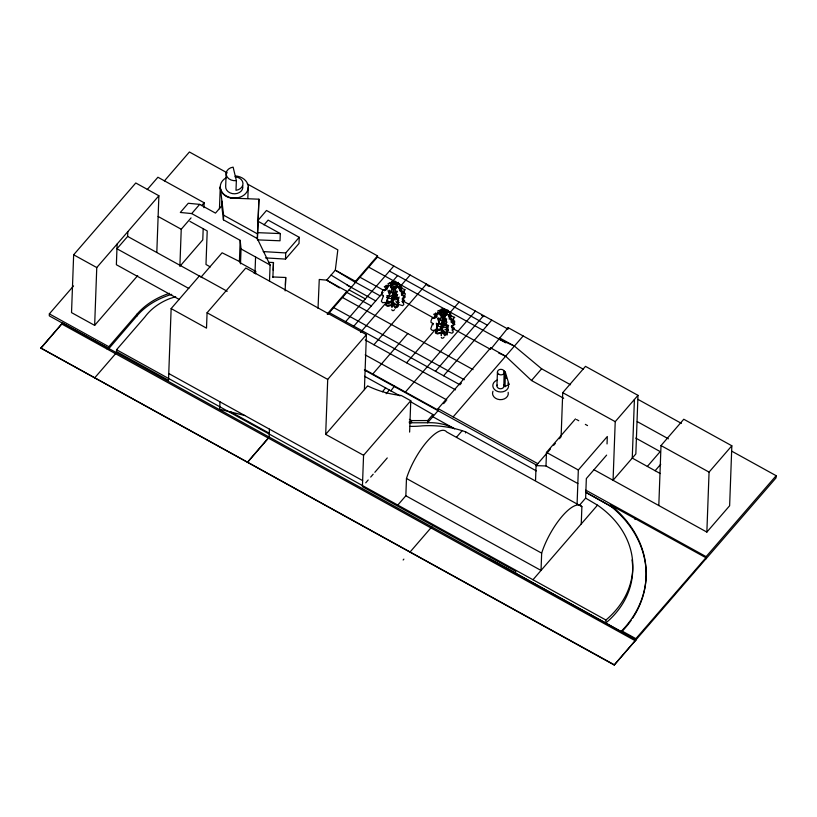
<?xml version="1.0" encoding="UTF-8"?>
<svg xmlns="http://www.w3.org/2000/svg" width="817" height="817" viewBox="0 0 817 817"><rect width="100%" height="100%" fill="white"/><g stroke="black" fill="none" stroke-linecap="round" stroke-linejoin="round"><path stroke-width="1.23" d="M505.069 386.655L505.294 372.092L504.109 370.938L503.885 385.501L505.069 386.655L508.991 384.256L505.294 372.092M614.221 665.007L705.868 558.889L705.908 557.735L635.881 638.68L635.953 639.895L614.221 665.007L40.86 348.073L62.592 322.96L635.963 639.691M73.54 285.93L49.357 313.871L49.286 315.862L108.753 348.706L137.031 315.781A74.367 58.998 2.1 0 1 171.733 294.345M62.592 322.96L40.85 348.318M156.813 252.341L158.886 195.753L135.775 182.988L73.653 254.792L71.528 312.615L94.649 325.38L137.716 275.595M94.649 325.38L96.763 267.557L158.886 195.753M108.753 348.706L108.824 346.714L137.103 314.034A74.367 58.998 2.1 0 1 169.538 293.303M117.127 244.017L116.371 264.728L179.372 299.533M175.686 296.694L169.691 298.634A60.887 48.305 2.1 0 0 144.834 317.057L116.555 349.737L116.453 352.709L94.721 377.822M188.798 288.462L116.954 248.776L127.646 236.419L127.83 231.65M137.021 316.026L137.103 314.034M227.208 291.271L199.409 275.911L171.141 308.591L168.506 380.303L116.494 351.576M191.055 217.894L181.241 229.24L179.883 266.342L202.779 239.871L203.188 228.74M203.954 207.712L204.138 202.769L157.916 177.238L147.274 189.524M364.402 389.627L366.414 334.653L245.784 268.027L207.079 312.778L206.507 328.138L171.141 308.591M219.467 208.733L220.273 186.807M269.508 281.109L270.1 265.004L257.273 238.544L223.439 219.855L221.764 205.864L221.938 201.196M223.439 219.855L223.613 215.188L220.253 187.205A13.991 11.101 2.1 0 0 230.66 198.051L258.928 199.195L257.437 239.881L280.037 240.79L280.302 233.58L257.416 220.937M226.156 173.255L225.676 186.358A8.609 6.832 2.1 0 0 234.755 193.792A8.609 6.832 2.1 0 0 242.71 185.796M219.998 401.831L219.722 409.256L244.712 415.485M230.66 198.051L230.67 197.653A13.991 11.101 2.1 0 1 220.488 188.737A13.991 11.101 2.1 0 1 226.207 177.779M236.358 180.598A8.609 6.832 2.1 0 1 226.289 175.042A8.609 6.832 2.1 0 1 233.121 167.138L236.358 180.598L236.001 190.31A8.609 6.832 2.1 0 0 242.966 183.304A8.609 6.832 2.1 0 0 235.01 176.778M236.327 198.276L237.91 197.734A13.991 11.101 2.1 0 0 248.184 186.153A13.991 11.101 2.1 0 0 235.439 175.921M239.412 261.44L240.178 240.351L191.709 213.574L180.312 212.471L188.267 203.27L199.665 204.383L215.484 213.114L221.764 205.864M240.504 263.84L241.046 248.96L240.178 240.351M247.827 198.419L248.245 187.124M255.027 272.02L255.578 256.977M255.568 273.869L255.66 271.326L239.932 262.635L240.474 262.002L222.101 252.79L201.217 276.912M257.273 238.544L258.928 199.195M273.195 270.213L273.47 262.523L268.619 262.318M269.426 429.139L269.14 437.044L247.398 462.402L268.405 438.126M265.484 257.896L285.501 259.091L285.725 252.933L299.236 237.308L268.119 220.12L264.003 224.889M285.419 285.174L285.705 277.484L272.858 276.963M299.236 237.308L299.012 243.476L285.501 259.091M515.609 573.217L515.68 571.308L362.411 486.656L363.565 455.294L325.687 434.378L327.709 379.405L366.414 334.653M318.027 308.326L319.263 279.465L326.688 280.149L346.888 291.301L346.847 292.425L371.327 305.946M247.296 183.958L377.525 255.884L355.507 281.334L355.466 282.457L335.307 270.182L337.829 249.869L266.495 210.469L257.631 220.835M327.883 314.341L377.485 257.008L377.525 255.884M390.914 301.126L389.392 301.892C389.086 300.983 387.809 302.862 387.963 300.687L387.176 301.065L387.544 299.308M391.874 283.948L391.894 283.244L392.415 284.193M393.345 294.866L393.569 288.728M394.111 297.694L394.202 295.213M394.55 297.174L395.019 287.441M394.519 386.043L390.771 390.965M399.166 285.051L399.186 284.336L398.4 284.725M399.227 288.605L400.269 291.128L402.046 292.792L401.351 293.844C402.71 296.346 408.48 296.673 402.924 298.031L402.515 299.42L403.802 304.547L402.587 305.64L399.176 304.608M403.23 297.112L403.843 295.386L405.15 295.162L405.212 293.487L402.066 292.568L402.556 291.506C401.954 290.066 400.207 289.8 399.319 288.687L398.9 287.502L393.416 282.835L392.517 282.886L392.742 283.642L390.485 282.825L388.055 283.601L388.443 285.501L386.38 286.838L387.105 288.871M397.797 505.069L405.845 495.776L406.478 478.486A39.645 12.97 -61.1 0 1 427.097 441.446A39.645 12.97 -61.1 0 1 446.705 431.979L581.888 506.652L581.255 523.942M409.623 432.091L410.767 400.728L401.27 395.489L397.562 395.04A84.519 67.055 2.1 0 1 368.263 386.186L367.65 385.869L325.687 434.378M411.145 402.025L432.898 414.525L432.816 416.731L454.579 428.762A41.892 33.231 2.1 0 0 427.597 422.767L411.492 422.787A76.798 60.928 2.1 0 1 409.154 422.706M409.399 419.376L411.574 420.581L411.492 422.787L409.317 421.582M432.898 414.525L427.679 420.561L427.597 422.767L438.035 410.706L438.106 408.612L490.629 347.909L505.652 356.202L531.489 380.508L563.669 398.277M440.353 328.71L438.831 329.476C438.525 328.567 437.248 330.436 437.401 328.26C434.848 328.557 438.862 325.023 438.77 323.593C438.178 322.337 441.047 319.876 440.843 317.711L443.049 315.076L442.916 318.763M441.977 317.946C444.479 311.114 437.289 314.096 441.772 316.7M443.692 321.571L443.999 312.972M443.988 324.757L444.305 316.159M444.693 309.919L444.662 308.734L443.856 310.746L443.774 310.154L442.538 317.394L441.211 335.491L442.446 331.191M446.215 313.146L446.317 311.206L445.367 311.941M448.604 312.625L448.625 311.91L448.114 312.288M453.231 322.327L452.894 323.614M465.527 432.908L465.567 431.805L462.167 430.671A89.135 70.711 2.1 0 0 422.481 425.841A84.519 67.055 2.1 0 1 409.981 426.382M490.629 347.909L490.578 349.37L453.568 328.945L452.158 329.271M488.852 558.44L635.953 639.895M488.923 556.53L488.964 555.427M496.94 385.736L497.451 371.858M491.374 348.461L508.133 327.668L583.338 369.213M508.133 327.668L508.082 329.139L377.485 257.008M535.543 480.314L536.085 465.649L550.454 449.033M581.888 506.652A39.645 12.97 -61.1 0 0 562.28 516.109A39.645 12.97 -61.1 0 0 541.661 553.15L541.028 570.44L405.845 495.776M577.844 483.552L545.981 465.956L546.481 452.404L575.454 418.907M561.136 435.992L562.729 392.671L585.493 366.353L637.985 395.346L635.84 453.956L613.067 480.273L615.221 421.664L637.985 395.346M577.068 504.467L578.334 470L607.307 436.513L607.041 443.948M579.304 505.427L585.626 498.115L586.34 478.558L606.633 455.12M585.626 498.115L597.503 505.161A100.134 79.443 2.1 0 1 605.918 620.032L605.816 622.993A100.134 79.443 2.1 0 0 632.021 559.88M610.319 506.111L610.36 504.957L706.082 557.827M610.36 504.957A120.395 95.518 2.1 0 1 621.717 630.857L621.686 631.755A120.395 95.518 2.1 0 0 631.133 620.358M634.411 399.482L632.256 458.092L660.248 473.554M635.013 519.5L635.044 518.601M658.808 505.539L661.004 445.571L683.778 419.244L731.838 445.786L729.632 505.754L706.858 532.081L594.082 469.785M706.858 532.081L709.064 472.114L731.838 445.786M705.878 558.644L706.123 556.643L776.15 475.698L731.572 451.076M776.15 475.698L776.068 477.843L706.041 558.777M272.878 277.433L273.47 262.523M285.133 290.893L285.705 277.484M400.228 287.758L400.289 286.358M444.264 310.889L444.979 309.612L445.786 309.623L446.021 314.116M386.594 305.19L387.003 306.201L388.075 306.375L392.007 305.098M438.28 312.625L438.137 314.259M395.132 283.601L395.224 281.15L394.417 283.162L393.375 280.885L391.976 285.593M397.818 302.637C397.675 307.376 393.947 303.209 393.038 302.065M390.475 285.562L390.097 282.59L392.191 285.031M394.591 297.929L393.1 297.827C389.454 301.534 401.668 299.236 398.247 297.888M444.029 325.503L444.213 324.012M392.548 282.702L392.017 281.303L390.567 282.968M441.987 310.286L441.456 308.887L440.016 310.552M383.428 290.413L384.266 290.535M393.835 296.357L393.212 301.075L387.125 303.393L386.512 302.453L387.789 297.694M443.274 323.93L442.661 328.648L436.564 330.977L435.951 330.037L437.228 325.278M436.605 331.447L436.002 333.336L437.514 333.959L443.028 332.335L443.12 331.14M392.017 297.562L391.455 300.901L394.928 304.047C396.694 307.468 399.247 301.922 398.43 301.167M441.456 325.135L440.894 328.475L444.366 331.631C446.153 335.144 448.727 329.476 447.869 328.74M389.29 292.915L389.454 292.159M392.997 303.607C389.923 318.987 393.14 282.621 394.836 282.968L395.489 284.071M444.693 311.144L442.814 308.458L441.486 312.533M396.735 286.992L395.244 289.085L393.804 289.381C391.282 286.655 398.185 285.501 396.602 287.993M444.724 316.73L443.243 316.965C441.16 314.953 446.123 312.676 446.439 315.229M397.583 284.316L398.145 283.775M447.716 311.318L446.654 312.38M447.798 311.297L446.542 313.84M395.234 288.003L397.777 300.656L397.511 302.29L398.175 299.4M444.673 315.587L447.216 328.24L446.95 329.874L447.93 326.443M394.999 294.774L394.366 296.785L395.561 298.368M452.312 328.168L451.464 326.014M397.705 284.306C397.225 285.215 396.98 282.999 395.928 284.357M447.144 311.89L446.511 312.349M443.345 321.684L443.907 319.947M445.704 311.828L447.716 309.919L448.053 311.859M392.609 304.649C396.705 309.49 400.126 306.559 397.552 302.954M442.058 332.233L447.205 335.001L447.573 330.609M452.25 330.701L452.25 330.15M396.96 306.896L395.336 308.213L391.741 302.157M398.277 283.744L397.103 286.267M396.776 285.562L397.532 284.367M394.223 283.703L396.347 282.039L396.5 286.287L395.785 286.185M382.336 292.762L382.376 291.72M383.459 295.928L383.469 296.479M439.893 313.33L439.536 310.174L441.588 312.513M451.433 326.831L453.864 327.76L454.344 328.342L453.506 328.965M449.85 314.994L450.034 312.625M392.466 304.761L392.466 304.19M446.184 314.565L444.683 316.669M398.543 302.596L398.196 304.138M447.982 330.17L447.287 332.111M396.643 296.05L397.665 294.488M436.809 330.068L435.675 331.539C433.347 334.143 441.282 332.703 441.905 331.773M386.86 289.055L382.836 290.147L381.61 293.18L381.549 294.855L382.764 294.937L383.214 296.602L381.314 301.259L382.642 302.729L385.144 302.423C388.453 303.577 386.175 298.134 389.219 296.765C388.535 294.968 391.394 292.7 391.404 290.127L393.61 287.502M401.474 295.325L401.913 294.62C404.395 293.63 405.212 291.567 402.332 291.975L401.545 292.149M400.126 290.842L402.076 287.635L399.472 289.106M393.825 296.755L395.132 294.774M447.103 322.072L443.396 326.126M403.69 292.139L404.333 291.209L403.874 290.607L405.365 289.739L401.882 288.483L400.636 287.278L401.218 286.318C400.769 284.878 400.984 285.153 399.574 284.336L395.796 284.091L396.122 283.407L395.091 283.08L393.334 283.57L392.456 284.684L387.912 286.236L386.472 289.116L385.226 289.371L385.787 290.392M453.129 319.713L453.772 318.793L453.312 318.181L454.803 317.313L451.321 316.056L450.085 314.862L450.657 313.891C450.218 312.451 450.422 312.737 449.013 311.92L445.245 311.665L445.561 310.991L444.53 310.664L442.773 311.154L441.895 312.257L437.35 313.82L435.91 316.7L434.664 316.955L435.226 317.976M398.614 284.275L398.277 282.345L396.419 283.795M444.877 329.343C445.592 328.495 446.531 332.121 446.746 329.343L446.95 329.874M399.166 297.061L398.206 297.98L395.642 297.97M106.598 348.757L107.558 347.603M403.149 560.013L403.874 559.114M395.949 297.082L393.947 298.542M449.064 319.008L451.515 315.219L448.972 316.761M447.236 330.793C446.419 334.327 444.009 331.314 442.477 329.649M396.745 292.956L397.174 291.23L390.597 296.51M446.235 320.754L446.613 318.804L440.036 324.094M164.401 180.894L189.411 151.993L227.259 172.898M191.709 213.574L199.665 204.383M201.687 205.598L204.138 202.769M254.056 273.184L255.66 271.326M327.188 314.065L346.888 291.301M345.662 321.673L393.804 266.025M353.822 326.177L382.999 292.455M384.46 290.77L386.053 288.932M390.832 283.407L397.593 275.595M360.532 332.376L386.788 302.024M399.789 287.002L410.134 275.043M373.931 344.764L426.454 284.061M372.756 374.023L407.765 333.55M406.59 362.799L434.93 330.037M450.351 312.206L459.103 302.096M382.356 391.752L385.644 387.942M386.165 393.712L389.382 390.005M405.406 392.048L475.433 311.114M435.451 371.265L483.593 315.617M363.565 455.294L410.767 400.728M443.611 375.769L491.752 320.121M365.73 482.827L368.212 479.957M370.693 477.077L373.185 474.207M374.84 472.297L387.258 457.939M443.621 403.649L446.011 400.892M461.401 383.102L459.94 384.787L329.333 312.656M453.129 416.905L523.156 335.971M456.529 437.177L462.167 430.671M531.489 380.508L541.62 368.794L570.542 384.766M409.93 552.169L431.887 526.74M553.701 445.285L555.325 443.406M559.379 438.719L561.003 436.85M532.98 579.743L597.503 505.161M647.35 466.436L660.197 451.597L635.779 438.106M655.122 470.725L660.749 464.23M393.631 289.586C395.796 286.563 387.462 284.816 392.334 289.126M446.593 333.969L444.775 335.797L441.18 329.741M387.758 302.065L385.512 304.69L385.767 305.303L391.619 304.812M452.373 325.615L451.331 326.177M400.003 285.654L400.892 284.939L399.962 287.829M445.081 325.554L448.033 325.176M387.758 302.351L387.564 303.464M386.615 302.852C387.197 303.791 392.078 302.821 392.303 301.524M436.911 326.953L436.421 330.946L442.007 329.455M393.978 295.509L395.734 293.977M449.728 313.932L449.83 312.758M399.86 285.153L400.596 285.633M445.173 321.561L445.919 321.02M398.083 304.373L397.511 305.017M394.58 309.694L393.508 310.603L392.262 310.572L391.823 309.653M444.029 337.278L442.947 338.187L441.701 338.156L441.262 337.227M399.002 302.607L397.44 302.893M441.149 326.606L445.612 327.515L448.656 325.575M452.71 323.757L454.589 322.735L454.65 321.071L451.505 320.152L451.995 319.09C451.392 317.65 449.646 317.374 448.758 316.261L448.339 315.086L442.855 310.419L441.956 310.46L442.181 311.226L438.045 310.511L437.892 313.074L435.859 314.167L436.707 317.006M452.955 325.523L454.967 324.247L452.822 323.512M451.352 322.204C453.782 321.316 454.712 319.079 451.77 319.549L450.443 319.58M387.718 298.011L388.32 298.144M393.835 295.836L394.478 295.621M442.15 323.777L443.274 323.42M402.546 298.491L404.037 298.134L404.098 296.469L403.384 295.938M402.424 300.687L403.026 300.115L402.25 298.562M402.332 299.706L402.863 299.614C405.579 300.176 405.089 301.902 402.117 301.677M448.615 332.192L452.026 333.224L453.241 332.131L451.985 326.065L453.476 325.717L453.537 324.053L451.066 321.98L451.484 320.366L449.707 318.712L448.431 314.821L446.981 314.443M444.07 325.176L442.926 325.35L442.783 326.841C440.169 328.332 431.784 322.715 439.577 323.746M388.289 295.652L386.523 297.541L393.345 299.267M433.429 323.491L432.734 323.889L433.133 324.757M411.574 420.581L427.679 420.561M388.575 297.97L387.973 297.817M536.085 465.649L545.981 465.956M230.67 197.653L236.338 197.877M257.702 232.661L280.302 233.58M263.207 251.585L285.725 252.933M434.685 318.201L432.836 318.191M436.993 316.7L432.275 317.731L431.049 320.764L430.988 322.429L432.693 323.246L430.753 328.842L432.081 330.303L436.115 330.364M392.191 304.986L393.59 304.751L393.682 303.556M398.767 300.319L397.491 300.248M448.206 327.893L446.45 327.821M441.17 311.512L441.333 310.817L441.854 311.777M397.542 286.859L398.992 287.247L399.329 288.278M445.98 325.166L447.685 325.472M398.083 302.035L398.788 302.229M447.522 329.608L448.227 329.802M445.091 324.4L442.508 321.459M386.85 295.591L387.524 296.305M436.288 323.175L437.381 324.175M499.33 339.249L514.404 346.081L541.62 368.794M498.697 353.046L505.652 356.202M637.954 399.37L681.419 423.38M426.974 285.225L429.201 286.45M481.632 315.413L483.868 316.649M389.433 271.081L487.381 325.186M499.381 337.789L514.404 346.081M368.722 267.128L505.764 342.813M637.27 421.623L668.418 438.831M359.97 277.239L383.439 290.209M403.506 301.289L433.98 318.119M661.004 445.571L709.064 472.114M562.729 392.671L615.221 421.664M355.507 281.334L335.307 270.182L326.688 280.149L339.423 287.901M355.599 282.304L380.089 295.825M223.613 215.188L257.447 233.876M346.97 285.01L375.708 300.891M349.033 289.892L365.352 298.91M576.547 419.519L578.753 420.735M585.34 424.37L587.535 425.586M342.466 297.48L473.063 369.611M241.046 248.96L270.1 265.004M189.912 221.376L207.212 230.935L205.986 264.504L210.337 266.904M333.714 307.601L464.311 379.731M158.12 216.474L181.241 229.24M365.23 339.954L455.559 389.852M546.481 452.404L578.334 470M365.179 354.884L446.807 399.962M127.646 236.419L202.34 277.668M438.106 408.612L537.831 463.688M585.758 490.159L706.123 556.643M365.138 369.805L438.055 410.083M364.362 370.009L536.8 465.261M615.691 508.879L585.636 492.232L613.536 507.888M465.567 431.805L536.32 470.878M364.535 376.28L400.054 395.898M207.079 312.778L327.709 379.405M73.653 254.792L96.763 267.557M406.478 478.486L541.661 553.15M168.751 373.532L362.636 480.61M231.007 412.064L269.283 433.214M116.555 349.737L605.918 620.032M49.357 313.871L108.824 346.714M621.717 630.857L635.881 638.68M61.847 324.043L635.228 640.732M40.86 348.073L614.231 664.762M331.069 275.084L351.218 287.359M393.671 288.432L394.846 289.208M395.898 296.673L389.219 290.26L389.648 292.731M440.353 324.431L442.222 326.003M391.843 297.633L393.723 299.206M442.324 321.316L438.658 317.833L438.79 319.825M507.806 383.102L508.991 384.256M439.903 313.473L440.292 314.831M390.873 287.298L392.323 288.952M402.955 302.739L402.178 301.299M441.874 314.055L443.886 316.424L443.069 317.159L440.179 314.688M443.805 324.369L444.999 325.952M437.575 314.923L436.268 313.565C434.858 311.338 436.38 315.209 435.155 313.697L433.735 314.239L434.93 315.495L434.991 317.067M439.24 322.991L437.432 318.242M388.136 287.339L386.829 285.981C385.42 283.754 386.941 287.635 385.716 286.124L384.296 286.655L385.491 287.921L385.553 289.484M397.511 302.29L397.297 301.759L397.072 303.148L395.918 301.555M387.993 290.668L390.056 296.387M390.465 285.899L390.73 287.135M504.477 372.154L506.326 378.23M436.809 330.303L437.003 331.038M443.948 313.279L444.091 314.279M610.319 505.866A120.395 95.518 2.1 0 1 632.501 618.357M508.174 392.323A7.904 6.27 2.1 0 1 499.841 399.646A7.904 6.27 2.1 0 1 492.957 391.241M508.46 384.664A7.904 6.27 2.1 0 1 502.853 391.792A7.904 6.27 2.1 0 1 493.315 387.861A7.904 6.27 2.1 0 1 497.257 380.048M503.599 384.807A3.513 2.788 2.1 0 1 500.647 388.769A3.513 2.788 2.1 0 1 497.134 385.021M498.983 374.38A3.513 2.788 2.1 0 0 504.446 372.358A3.513 2.788 2.1 0 0 499.422 369.58A3.513 2.788 2.1 0 0 498.983 374.38"/></g></svg>
